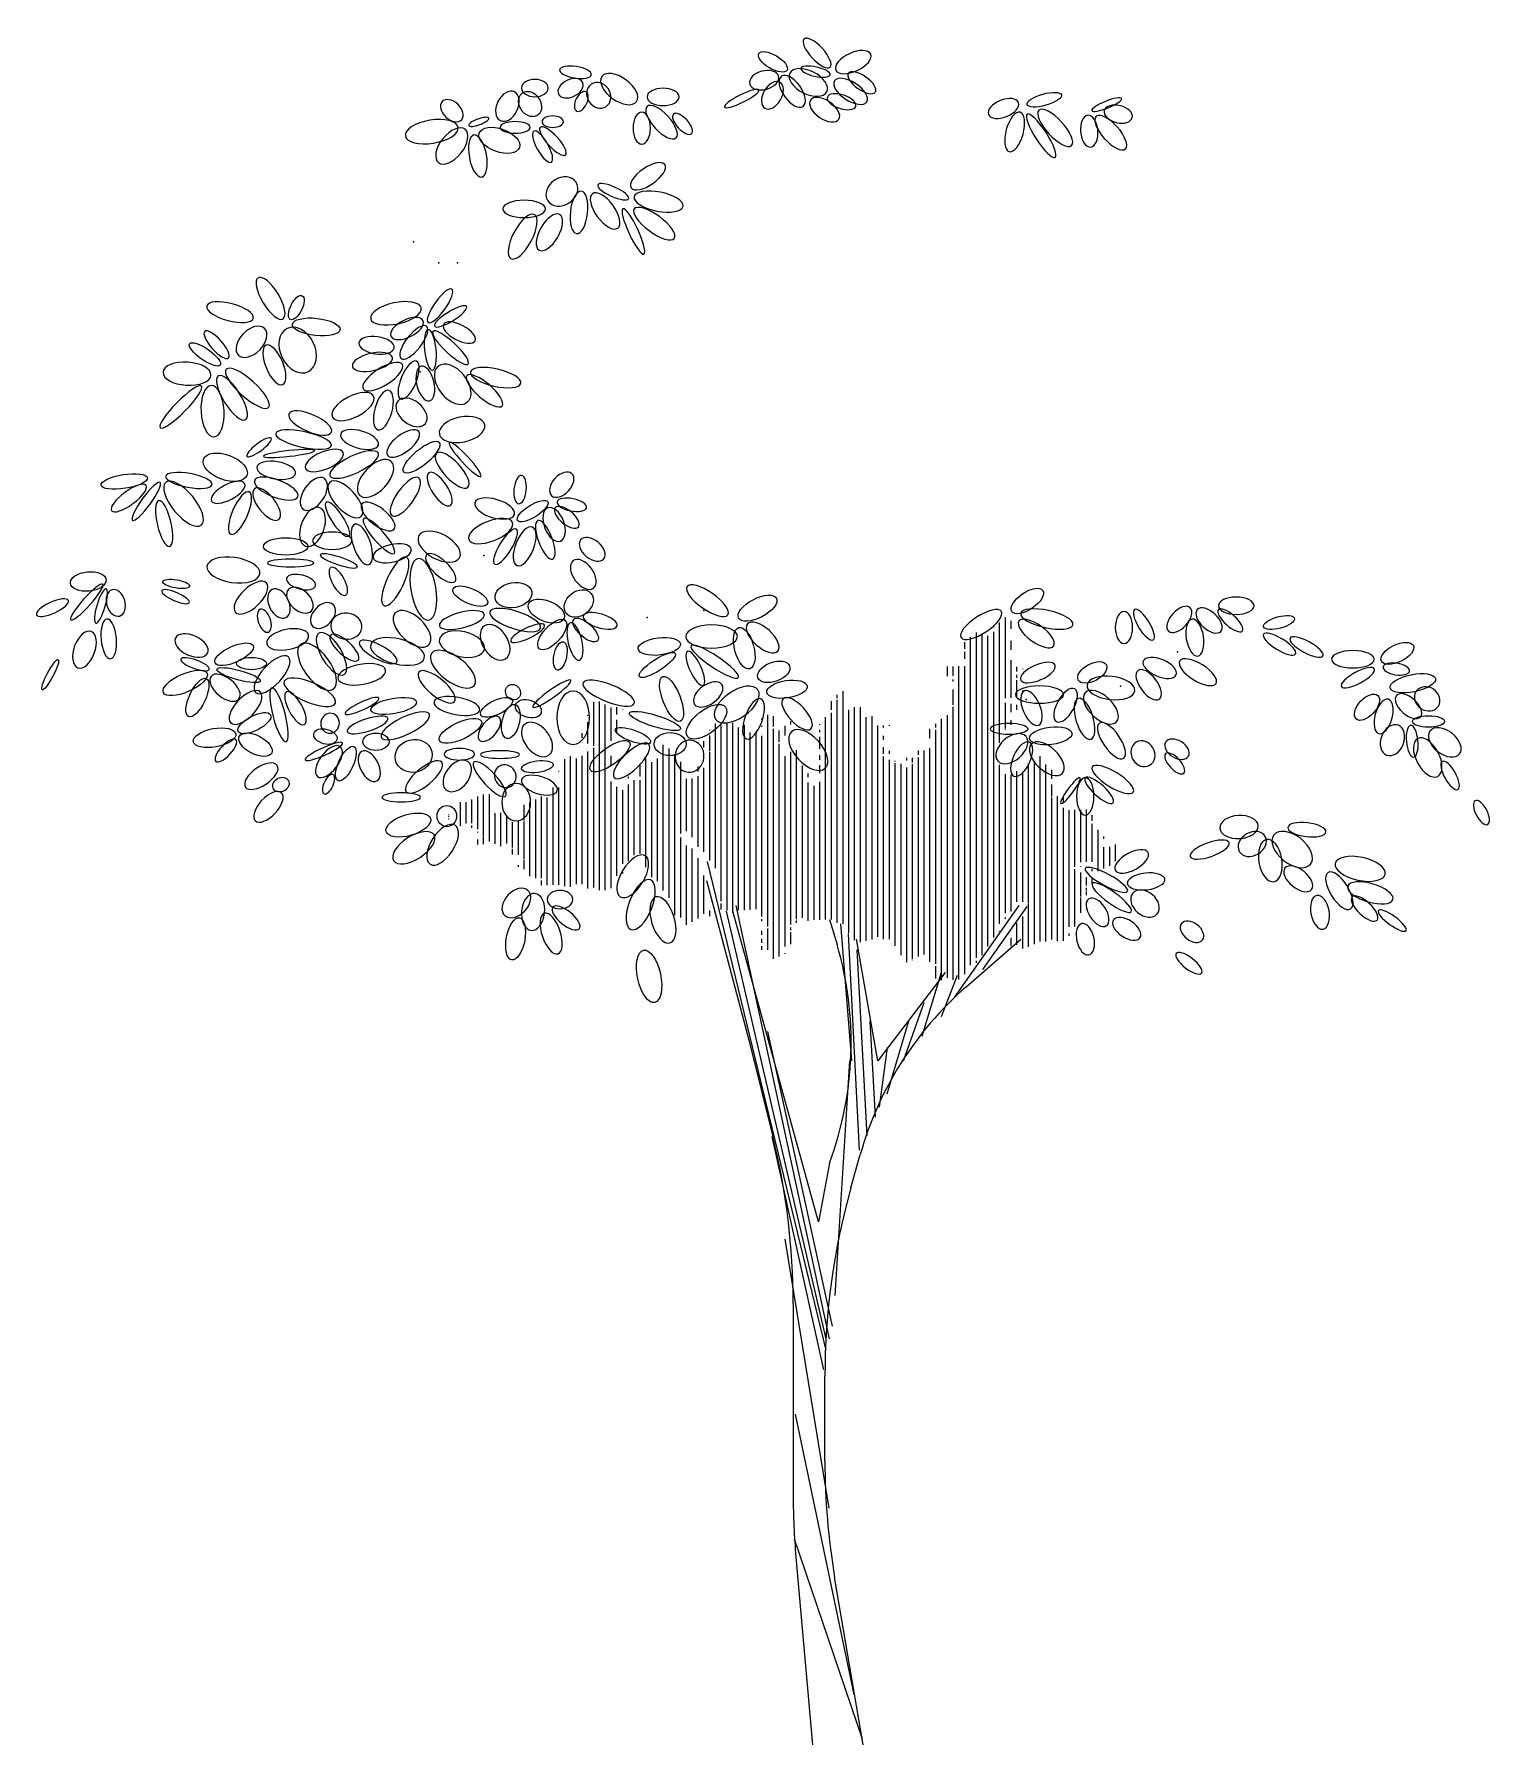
# Model space of a CAD drawing. Extents: x 760.6 to 766.15, y 79.32 to 85.83.
import ezdxf

# ---------------------------------------------------------------- set-up
doc = ezdxf.new("R2010")
doc.units = 0
doc.header["$MEASUREMENT"] = 0
doc.layers.get('0').update_dxf_attribs({"linetype": 'CONTINUOUS'})
doc.layers.add('01', color=1, linetype='CONTINUOUS')

# ---------------------------------------------------------------- blocks, each defined once
blk = doc.blocks.new('E4', base_point=(655.182746, 222.149869))
blk.add_circle((656.700527, 222.149869), 1.51778)

msp = doc.modelspace()

# ---------------------------------------------------------------- linework, layer by layer
for p, q in [((764.2533, 83.5742), (764.2533, 83.583)), ((764.2754, 83.188), (764.2754, 83.5933)), ((764.2975, 83.3061), (764.2975, 83.6134)), ((764.3195, 83.5689), (764.3195, 83.5996)), ((764.143, 83.4938), (764.143, 83.5184)), ((764.1651, 83.5371), (764.1651, 83.5381)), ((764.1651, 82.2901), (764.1651, 83.5371)), ((764.1871, 83.5468), (764.1871, 83.555)), ((764.1871, 82.3179), (764.1871, 83.5461)), ((764.2092, 82.3456), (764.2092, 83.5475)), ((764.2313, 83.5391), (764.2313, 83.5423)), ((764.2313, 82.3621), (764.2313, 83.5391)), ((764.2533, 82.3948), (764.2533, 83.5578)), ((764.3195, 83.4897), (764.3195, 83.5237)), ((764.143, 83.4551), (764.143, 83.4823)), ((764.3195, 83.4338), (764.3195, 83.4509)), ((764.0768, 83.3899), (764.0768, 83.4261)), ((764.0989, 83.3906), (764.0989, 83.4267)), ((764.1209, 83.3479), (764.1209, 83.4274)), ((764.143, 82.2556), (764.143, 83.428)), ((764.3195, 83.3068), (764.3195, 83.4333)), ((764.3416, 83.4069), (764.3416, 83.4249)), ((764.3416, 83.3827), (764.3416, 83.3945)), ((764.3636, 83.4165), (764.3636, 83.4176)), ((763.6576, 83.3051), (763.6576, 83.318)), ((763.6797, 82.4473), (763.6797, 83.3321)), ((764.0989, 83.3687), (764.0989, 83.3765)), ((764.0989, 83.2809), (764.0989, 83.3393)), ((764.1209, 82.2351), (764.1209, 83.346)), ((764.3416, 83.3075), (764.3416, 83.3744)), ((764.3636, 83.3316), (764.3636, 83.3352)), ((762.7089, 83.2768), (762.7089, 83.2796)), ((762.731, 83.1238), (762.731, 83.29)), ((762.753, 82.5745), (762.753, 83.2925)), ((762.7751, 82.5748), (762.7751, 83.282)), ((762.7971, 83.1439), (762.7971, 83.2704)), ((762.8192, 83.2439), (762.8192, 83.271)), ((762.8413, 83.2618), (762.8413, 83.2627)), ((763.6356, 83.2683), (763.6356, 83.2945)), ((763.6356, 83.2611), (763.6356, 83.2683)), ((763.6356, 82.464), (763.6356, 83.2502)), ((763.6576, 82.4506), (763.6576, 83.2993)), ((763.7017, 82.4208), (763.7017, 83.2612)), ((763.7238, 82.3854), (763.7238, 83.2709)), ((763.7459, 82.386), (763.7459, 83.2716)), ((764.0989, 82.2339), (764.0989, 83.2731)), ((764.2975, 83.1911), (764.2975, 83.2881)), ((764.3195, 83.2526), (764.3195, 83.2837)), ((764.3416, 83.2616), (764.3416, 83.2803)), ((762.7089, 83.2391), (762.7089, 83.2406)), ((762.7089, 83.133), (762.7089, 83.2144)), ((762.8192, 83.1731), (762.8192, 83.2229)), ((763.1722, 83.1822), (763.1722, 83.1846)), ((763.1943, 83.1738), (763.1943, 83.2099)), ((763.2163, 82.5334), (763.2163, 83.2016)), ((763.2384, 82.4974), (763.2384, 83.2113)), ((763.2605, 83.2038), (763.2605, 83.2119)), ((763.2605, 82.489), (763.2605, 83.2021)), ((763.2825, 82.4987), (763.2825, 83.1945)), ((763.3046, 82.4994), (763.3046, 83.2042)), ((763.3708, 83.2243), (763.3708, 83.2277)), ((763.3708, 83.1971), (763.3708, 83.1998)), ((763.3929, 82.4368), (763.3929, 83.2418)), ((763.4149, 83.1985), (763.4149, 83.2378)), ((763.4149, 82.314), (763.4149, 83.1894)), ((763.437, 83.1396), (763.437, 83.183)), ((763.459, 83.1642), (763.459, 83.1998)), ((763.4811, 83.2051), (763.4811, 83.2185)), ((763.5914, 83.2037), (763.5914, 83.207)), ((763.5914, 83.1766), (763.5914, 83.1857)), ((763.6135, 83.2189), (763.6135, 83.2339)), ((763.6135, 83.0598), (763.6135, 83.2177)), ((763.7679, 82.3825), (763.7679, 83.2332)), ((763.79, 82.3964), (763.79, 83.2368)), ((763.8121, 83.1922), (763.8121, 83.2013)), ((763.8121, 82.397), (763.8121, 83.1922)), ((763.8341, 83.1941), (763.8341, 83.2019)), ((763.8562, 83.2004), (763.8562, 83.2026)), ((764.0106, 83.153), (764.0106, 83.1891)), ((764.0327, 83.1941), (764.0327, 83.2079)), ((764.0327, 82.2952), (764.0327, 83.1854)), ((764.0548, 83.2176), (764.0548, 83.2266)), ((764.0548, 82.2326), (764.0548, 83.2176)), ((764.0768, 82.2411), (764.0768, 83.2413)), ((764.2754, 83.1354), (764.2754, 83.188)), ((764.2975, 83.1868), (764.2975, 83.1887)), ((764.3195, 83.2036), (764.3195, 83.2223)), ((762.6868, 83.1545), (762.6868, 83.1723)), ((762.9957, 82.574), (762.9957, 83.1286)), ((763.1502, 83.1183), (763.1502, 83.1426)), ((763.1722, 83.1034), (763.1722, 83.1641)), ((763.1943, 82.6587), (763.1943, 83.1738)), ((763.3267, 82.5), (763.3267, 83.1748)), ((763.3487, 82.5027), (763.3487, 83.1784)), ((763.3708, 82.4751), (763.3708, 83.1625)), ((763.437, 82.3226), (763.437, 83.1323)), ((763.459, 83.1636), (763.459, 83.1642)), ((763.459, 83.1631), (763.459, 83.1636)), ((763.5914, 83.1134), (763.5914, 83.1585)), ((763.8341, 83.1477), (763.8341, 83.1618)), ((763.8341, 83.0935), (763.8341, 83.1188)), ((762.6206, 82.5964), (762.6206, 83.0741)), ((762.6427, 82.588), (762.6427, 83.085)), ((762.6648, 82.5977), (762.6648, 83.0767)), ((762.6868, 82.5984), (762.6868, 83.0864)), ((762.7089, 82.581), (762.7089, 83.1026)), ((762.731, 82.5858), (762.731, 83.1167)), ((762.7971, 83.0502), (762.7971, 83.0857)), ((762.9295, 82.6627), (762.9295, 83.0755)), ((762.9516, 82.6243), (762.9516, 83.0622)), ((762.9737, 82.6097), (762.9737, 83.0766)), ((763.0178, 82.5456), (763.0178, 83.1148)), ((763.0398, 82.4798), (763.0398, 83.0929)), ((763.0619, 83.0162), (763.0619, 83.0639)), ((763.1722, 83.0737), (763.1722, 83.1008)), ((763.1722, 82.6885), (763.1722, 83.0737)), ((763.459, 82.3607), (763.459, 83.0852)), ((763.4811, 82.4444), (763.4811, 83.101)), ((763.5032, 82.4645), (763.5032, 83.1078)), ((763.5914, 83.0714), (763.5914, 83.0894)), ((763.6135, 82.4634), (763.6135, 83.0598)), ((763.8341, 82.3886), (763.8341, 83.0836)), ((763.8562, 83.0942), (763.8562, 83.105)), ((763.8562, 82.3893), (763.8562, 83.0708)), ((763.8782, 83.0641), (763.8782, 83.0677)), ((763.8782, 82.3629), (763.8782, 83.0587)), ((763.9003, 82.3274), (763.9003, 83.0556)), ((763.9224, 83.069), (763.9224, 83.0781)), ((763.9444, 83.0606), (763.9444, 83.0787)), ((763.9444, 82.3144), (763.9444, 83.0542)), ((763.9665, 83.0974), (763.9665, 83.1065)), ((763.9665, 83.0898), (763.9665, 83.0974)), ((763.9665, 82.3232), (763.9665, 83.0794)), ((763.9886, 82.33), (763.9886, 83.1071)), ((764.0106, 82.3029), (764.0106, 83.1152)), ((764.3857, 82.5254), (764.3857, 83.0569)), ((764.4078, 82.3696), (764.4078, 83.0654)), ((764.4298, 82.3793), (764.4298, 83.0852)), ((764.4519, 82.38), (764.4519, 83.0537)), ((762.5986, 83.0271), (762.5986, 83.0295)), ((762.7971, 82.5829), (762.7971, 82.9892)), ((762.8633, 83.0013), (762.8633, 83.0058)), ((762.8854, 82.708), (762.8854, 82.9934)), ((762.9075, 83.0081), (762.9075, 83.0526)), ((762.9075, 82.7134), (762.9075, 82.9935)), ((763.0619, 82.7903), (763.0619, 83.0162)), ((763.084, 82.8), (763.084, 82.9988)), ((763.106, 82.7772), (763.106, 83.0005)), ((763.1281, 83.0272), (763.1281, 83.0453)), ((763.1281, 82.7396), (763.1281, 83.0086)), ((763.1502, 82.7207), (763.1502, 83.0401)), ((763.5252, 82.4695), (763.5252, 83.0492)), ((763.5473, 83.0053), (763.5473, 83.0196)), ((763.5914, 83.0209), (763.5914, 83.0511)), ((763.9224, 82.3009), (763.9224, 83.0419)), ((764.2754, 82.447), (764.2754, 83.0525)), ((764.2975, 82.4882), (764.2975, 83.0159)), ((764.3195, 82.4935), (764.3195, 83.0146)), ((764.3416, 82.5303), (764.3416, 83.0273)), ((764.3636, 82.531), (764.3636, 83.0228)), ((764.474, 82.9989), (764.474, 83.0329)), ((762.2897, 82.8066), (762.2897, 82.9315)), ((762.3118, 82.7791), (762.3118, 82.9396)), ((762.3338, 82.7867), (762.3338, 82.9403)), ((762.5324, 82.6209), (762.5324, 82.9315)), ((762.5544, 82.5944), (762.5544, 82.9283)), ((762.5765, 82.5951), (762.5765, 82.9656)), ((762.5986, 82.5958), (762.5986, 82.9662)), ((762.8192, 82.6294), (762.8192, 82.9684)), ((762.8413, 82.6843), (762.8413, 82.9554)), ((762.8633, 82.685), (762.8633, 82.9778)), ((763.5473, 82.458), (763.5473, 82.985)), ((763.5694, 82.4621), (763.5694, 82.9725)), ((763.5914, 82.4627), (763.5914, 82.9869)), ((764.474, 82.9316), (764.474, 82.977)), ((764.474, 82.3868), (764.474, 82.9271)), ((764.496, 82.3813), (764.496, 82.9325)), ((764.5181, 82.9087), (764.5181, 82.9271)), ((762.1794, 82.8604), (762.1794, 82.8634)), ((762.2235, 82.8195), (762.2235, 82.9099)), ((762.2456, 82.8292), (762.2456, 82.9105)), ((762.2676, 82.8299), (762.2676, 82.9202)), ((762.3559, 82.7512), (762.3559, 82.8676)), ((762.3779, 82.7428), (762.3779, 82.8693)), ((762.4, 82.7525), (762.4, 82.8609)), ((762.4662, 82.8401), (762.4662, 82.8999)), ((762.4883, 82.6286), (762.4883, 82.9087)), ((762.5103, 82.6202), (762.5103, 82.9198)), ((764.5181, 82.382), (764.5181, 82.888)), ((764.5401, 82.4353), (764.5401, 82.8796)), ((764.5622, 82.6634), (764.5622, 82.8803)), ((764.5843, 82.6821), (764.5843, 82.8809)), ((764.6063, 82.6828), (764.6063, 82.8816)), ((764.6284, 82.8395), (764.6284, 82.8611)), ((762.1794, 82.8543), (762.1794, 82.8572)), ((762.1794, 82.8453), (762.1794, 82.8479)), ((762.2676, 82.8118), (762.2676, 82.8208)), ((762.2897, 82.7944), (762.2897, 82.7973)), ((762.4221, 82.7371), (762.4221, 82.8345)), ((762.4441, 82.7098), (762.4441, 82.8402)), ((762.4662, 82.6935), (762.4662, 82.8359)), ((764.6284, 82.6835), (764.6284, 82.828)), ((764.6505, 82.7925), (764.6505, 82.8052)), ((764.6505, 82.7474), (764.6505, 82.7925)), ((762.2897, 82.7492), (762.2897, 82.7683)), ((762.3118, 82.7498), (762.3118, 82.777)), ((762.3338, 82.7686), (762.3338, 82.7867)), ((762.3338, 82.7603), (762.3338, 82.7676)), ((762.4221, 82.7108), (762.4221, 82.7329)), ((763.0619, 82.474), (763.0619, 82.7749)), ((763.084, 82.4433), (763.084, 82.7456)), ((763.106, 82.4552), (763.106, 82.7333)), ((764.6505, 82.648), (764.6505, 82.7474)), ((764.6725, 82.7703), (764.6725, 82.7798)), ((764.6725, 82.6577), (764.6725, 82.739)), ((764.6946, 82.6764), (764.6946, 82.7396)), ((764.7167, 82.7132), (764.7167, 82.7493)), ((762.4441, 82.6817), (762.4441, 82.6818)), ((762.4441, 82.6634), (762.4441, 82.6707)), ((762.4662, 82.6551), (762.4662, 82.6894)), ((762.8413, 82.6753), (762.8413, 82.6843)), ((763.1281, 82.467), (763.1281, 82.697)), ((764.5843, 82.6641), (764.5843, 82.6657)), ((764.6946, 82.6674), (764.6946, 82.6764)), ((764.7167, 82.6861), (764.7167, 82.7132)), ((762.5324, 82.5938), (762.5324, 82.6118)), ((762.8413, 82.6384), (762.8413, 82.6443)), ((763.1502, 82.4857), (763.1502, 82.6303)), ((764.5622, 82.4827), (764.5622, 82.6544)), ((764.5843, 82.5505), (764.5843, 82.6427)), ((764.6063, 82.5924), (764.6063, 82.6252)), ((764.6284, 82.6473), (764.6284, 82.6563)), ((764.6284, 82.5998), (764.6284, 82.6178)), ((762.6206, 82.5898), (762.6206, 82.5964)), ((764.5843, 82.4889), (764.5843, 82.5466)), ((764.6063, 82.5744), (764.6063, 82.5834)), ((764.6063, 82.5563), (764.6063, 82.5701)), ((763.0619, 82.4714), (763.0619, 82.474)), ((763.1722, 82.4767), (763.1722, 82.498)), ((763.2163, 82.5015), (763.2163, 82.5238)), ((764.2975, 82.4657), (764.2975, 82.4709)), ((764.3636, 82.3535), (764.3636, 82.4746)), ((764.3857, 82.369), (764.3857, 82.5226)), ((764.5622, 82.4375), (764.5622, 82.4827)), ((764.6063, 82.5273), (764.6063, 82.5292)), ((764.6063, 82.5021), (764.6063, 82.5046)), ((763.3708, 82.4576), (763.3708, 82.4652)), ((763.3708, 82.4049), (763.3708, 82.42)), ((763.3929, 82.3484), (763.3929, 82.4297)), ((763.4811, 82.4233), (763.4811, 82.4326)), ((763.4811, 82.3691), (763.4811, 82.4151)), ((763.5032, 82.4511), (763.5032, 82.4601)), ((763.7017, 82.4118), (763.7017, 82.4208)), ((764.2754, 82.4182), (764.2754, 82.4199)), ((764.3416, 82.4309), (764.3416, 82.449)), ((764.3416, 82.3676), (764.3416, 82.4309)), ((764.5401, 82.4012), (764.5401, 82.4097)), ((763.3708, 82.3748), (763.3708, 82.3894)), ((763.3708, 82.3477), (763.3708, 82.3615)), ((763.7017, 82.3811), (763.7017, 82.3961)), ((763.7459, 82.377), (763.7459, 82.386)), ((763.79, 82.3873), (763.79, 82.3964)), ((764.2092, 82.3275), (764.2092, 82.3456)), ((764.2975, 82.3656), (764.2975, 82.3663)), ((764.3195, 82.3626), (764.3195, 82.3941)), ((764.3857, 82.3599), (764.3857, 82.369)), ((763.459, 82.3323), (763.459, 82.3359)), ((763.9444, 82.3091), (763.9444, 82.3106)), ((764.0327, 82.2393), (764.0327, 82.2861)), ((764.1871, 82.2982), (764.1871, 82.3058))]:
    msp.add_line(p, q)
for p in [(762.887, 85.1698), (762.0453, 85.0418), (762.1413, 84.9622), (762.2128, 84.9622), (762.0699, 84.5469), (762.0699, 84.3393), (762.3132, 83.8483), (763.1504, 83.6392), (762.9338, 83.6126), (764.952, 83.4823), (764.7355, 83.3519), (764.376, 83.3012)]:
    msp.add_point(p)
at = {"layer": '01'}
for p, q in [((763.6151, 80.8249), (763.1642, 82.6838)), ((763.1597, 82.6114), (763.3227, 82.0006)), ((763.6151, 80.8683), (763.2356, 82.4955)), ((763.5861, 81.3125), (763.2602, 82.4955)), ((763.6285, 80.8683), (763.2736, 82.5172)), ((764.104, 82.1672), (764.3496, 82.5172)), ((764.2112, 82.2734), (764.3809, 82.5124)), ((763.6285, 82.4641), (763.657, 82.3681)), ((763.7134, 81.9257), (763.6709, 82.4472)), ((763.7424, 81.5853), (763.7, 82.4086)), ((763.8116, 81.9257), (763.7312, 82.3893)), ((763.7714, 81.6409), (763.7335, 82.3482)), ((764.1476, 82.2065), (764.3563, 82.3893)), ((764.0683, 82.2613), (763.8116, 81.9257)), ((763.9813, 82.0199), (764.0549, 82.2637)), ((764.0549, 82.0947), (764.1152, 82.2517)), ((763.9098, 81.9257), (763.988, 82.1478)), ((763.8027, 81.7109), (763.7826, 82.0778)), ((763.8473, 81.8002), (763.9299, 82.0778)), ((763.6397, 80.9166), (763.3941, 82.0368)), ((763.3227, 82.0006), (763.4125, 81.6382)), ((763.8183, 81.7495), (763.8495, 81.9764)), ((763.7044, 81.9257), (763.6486, 81.0325)), ((763.6062, 80.75), (763.4097, 81.6384)), ((763.7096, 81.4421), (763.7453, 81.569)), ((763.6283, 81.5364), (763.5861, 81.3125)), ((763.6263, 80.2237), (763.4589, 81.2474)), ((763.4901, 81.0016), (763.4901, 80.2709)), ((763.6107, 80.4028), (763.6107, 80.7251)), ((763.7223, 79.514), (763.499, 80.581)), ((763.7535, 79.345), (763.4946, 80.1054)), ((763.5005, 80.037), (763.5638, 79.3232)), ((763.7558, 79.3232), (763.6478, 79.9608))]:
    msp.add_line(p, q, dxfattribs=at)
for centre, radius, start, end in [((762.3867, 81.9956), 1.3238, 339.70081, 16.34164), ((765.0196, 81.2105), 1.3238, 131.20658, 164.28718), ((760.8425, 81.0016), 2.6476, 0, 13.91202), ((766.2583, 80.7251), 2.6476, 164.28718, 180), ((766.2583, 80.4028), 2.6476, 180, 189.61008), ((766.1377, 80.2709), 2.6476, 180, 185.06946)]:
    msp.add_arc(centre, radius, start, end, dxfattribs=at)

# ---------------------------------------------------------------- block references
at = {"zscale": 0.02206334436939213}
for p, xscale, yscale, rotation in [((763.6308, 85.7067), 0.04822173370712091, -0.01738212046784946, 132.760736), ((763.6523, 85.6951), 0.04822173370712091, -0.02317615326935116, 24.865445), ((763.4665, 85.6951), 0.04107777724372233, 0.01738212046784946, 149.465872), ((763.4772, 85.6835), 0.05179370090714802, -0.02897020813419722, 333.476132), ((762.6883, 85.649), 0.03348730281697598, -0.02172765058481183, 206.175948), ((762.7218, 85.678), 0.04018476338037118, -0.01448509303542643, 171.218146), ((762.7218, 85.6417), 0.03348730281697598, -0.02897020813419722, 303.807764), ((762.7619, 85.6707), 0.05357970657050594, -0.02897020813419722, 324.211228), ((763.4344, 85.6719), 0.03750578798035085, -0.02317615326935116, 195.128095), ((763.4397, 85.6488), 0.03750578798035085, -0.02317615326935116, 239.713145), ((763.4451, 85.6719), 0.04643572804376298, -0.02317615326935116, 305.725226), ((763.6308, 85.6777), 0.03750578798035085, -0.01158808766634776, 167.796179), ((763.6469, 85.6545), 0.04822173370712091, -0.02317615326935116, 327.023187), ((763.7005, 85.6835), 0.04107777724372233, -0.01738212046784946, 324.806497), ((762.2284, 85.5066), 0.03348730281697598, -0.02172765058481183, 137.172459), ((762.4293, 85.6128), 0.04018476338037118, -0.02655601492995397, 243.915146), ((762.4561, 85.6055), 0.03348730281697598, -0.02655601492995397, 309.769402), ((762.7017, 85.6128), 0.02678984225358079, -0.01448509303542643, 243.915146), ((763.3594, 85.6198), 0.04822173370712091, -0.009656728690284284, 206.364664), ((763.5558, 85.5812), 0.04286376084373588, -0.02317615326935116, 325.946534), ((763.6201, 85.5927), 0.03750578798035085, -0.01738212046784946, 342.026098), ((764.347, 85.5717), 0.04018476338037118, -0.02172765058481183, 201.466328), ((764.3805, 85.5645), 0.04464974444374943, 0.01448509303542643, 15.753814), ((764.627, 85.5413), 0.04018476338037118, -0.00869106023392473, 22.07355), ((762.9138, 85.5355), 0.04018476338037118, -0.02172765058481183, 270), ((762.9338, 85.5572), 0.05357970657050594, -0.02172765058481183, 312.760736), ((763.0343, 85.5283), 0.03348730281697598, -0.01448509303542643, 312.760736), ((764.3537, 85.5355), 0.05134720500714463, -0.02172765058481183, 254.494846), ((764.3805, 85.5283), 0.06474212613393503, -0.01448509303542643, 302.802363), ((764.4251, 85.5428), 0.06027716713390114, -0.02172765058481183, 312.760736), ((764.6109, 85.5239), 0.04018476338037118, -0.02172765058481183, 275.2833330000001), ((764.643, 85.5196), 0.05491919427051611, -0.02172765058481183, 311.793958), ((764.6738, 85.5413), 0.03616630028034068, -0.02172765058481183, 345.9879759999999), ((762.215, 85.4776), 0.06697462769729633, -0.02897020813419722, 189.213591), ((762.2418, 85.4703), 0.05357970657050594, -0.02897020813419722, 231.289931), ((762.2552, 85.4848), 0.02678984225358079, -0.007242557549385398, 19.822329), ((762.2954, 85.4559), 0.05357970657050594, 0.02897020813419722, 340.177671), ((762.4896, 85.4776), 0.03795228388035423, -0.01448509303542643, 180), ((762.503, 85.4631), 0.04464974444374943, -0.01448509303542643, 299.47156), ((762.5275, 85.4776), 0.04688222394376638, -0.01448509303542643, 312.760736), ((762.2753, 85.4486), 0.05357970657050594, -0.02172765058481183, 280.4783160000001), ((762.8736, 85.2471), 0.05134720500714463, -0.02172765058481183, 34.80616), ((762.6637, 85.2688), 0.04241726494373249, -0.03379857247933937, 213.205706), ((762.7463, 85.2591), 0.04241726494373249, -0.01207092189452754, 335.744718), ((762.6838, 85.235), 0.05357970657050594, -0.02172765058481183, 263.604443), ((762.7262, 85.2253), 0.05357970657050594, -0.02414184378905508, 306.207272), ((762.8847, 85.2133), 0.06250964663391809, -0.02414184378905508, 349.070433), ((762.5052, 85.1457), 0.06250964663391809, -0.02414184378905508, 241.968049), ((762.5476, 85.1674), 0.05357970657050594, -0.02172765058481183, 180), ((762.6012, 85.1457), 0.05134720500714463, -0.02414184378905508, 239.973751), ((762.8423, 85.1674), 0.06250964663391809, -0.01207092189452754, 294.814359), ((762.8847, 85.1674), 0.06250964663391809, -0.02172765058481183, 323.728833), ((761.5486, 84.7486), 0.06027716713390114, -0.02172765058481183, 121.134219), ((761.4355, 84.7509), 0.06027716713390114, -0.02172765058481183, 165.057333), ((761.5763, 84.7464), 0.03348730281697598, 0.01448509303542643, 63.29999399999999), ((762.0743, 84.7908), 0.06474212613393503, -0.02655601492995397, 192.203821), ((762.1011, 84.7352), 0.05134720500714463, -0.01448509303542643, 54.57435099999999), ((762.1257, 84.7208), 0.04688222394376638, -0.01207092189452754, 31.713395), ((761.584, 84.7282), 0.06027716713390114, 0.02172765058481183, 353.690105), ((762.081, 84.7425), 0.04464974444374943, -0.02172765058481183, 206.523868), ((762.1592, 84.728), 0.04464974444374943, -0.01931345738056857, 332.652662), ((761.3409, 84.6002), 0.04464974444374943, -0.01448509303542643, 131.777863), ((761.4786, 84.7123), 0.04688222394376638, -0.02897020813419722, 225.363312), ((761.564, 84.7123), 0.06027716713390114, -0.04345530116962365, 296.310064), ((761.9716, 84.6387), 0.04464974444374943, -0.02172765058481183, 171.795354), ((762.0944, 84.7208), 0.05134720500714463, -0.01931345738056857, 231.831685), ((762.1011, 84.7087), 0.05134720500714463, -0.01448509303542643, 275.866478), ((762.119, 84.7014), 0.06027716713390114, -0.01448509303542643, 317.172459), ((761.3097, 84.573), 0.04688222394376638, 0.01448509303542643, 145.049576), ((761.4841, 84.6487), 0.05357970657050594, -0.02172765058481183, 292.938407), ((761.9649, 84.6025), 0.05134720500714463, -0.02172765058481183, 192.753269), ((761.2744, 84.5344), 0.06027716713390114, -0.02897020813419722, 176.263643), ((761.3324, 84.5571), 0.07143958669733022, -0.02172765058481183, 318.104121), ((762.0029, 84.5759), 0.05804466557053982, -0.02172765058481183, 212.124807), ((762.0565, 84.588), 0.05134720500714463, -0.01931345738056857, 247.406236), ((762.0743, 84.5687), 0.04464974444374943, -0.02172765058481183, 283.562676), ((762.1391, 84.5687), 0.05804466557053982, -0.03621274362023826, 308.803459), ((762.2485, 84.5325), 0.05804466557053982, -0.01931345738056857, 319.381893), ((762.2619, 84.5469), 0.06474212613393503, -0.02172765058481183, 347.388605), ((761.2383, 84.4935), 0.07367208826069152, -0.01448509303542643, 225.363312), ((761.2747, 84.4958), 0.06474212613393503, -0.02897020813419722, 273.290566), ((761.3021, 84.5321), 0.06474212613393503, -0.02172765058481183, 302.114114), ((761.8935, 84.4552), 0.05804466557053982, -0.02655601492995397, 206.971004), ((761.9515, 84.4769), 0.05134720500714463, -0.02172765058481183, 254.494846), ((761.985, 84.4359), 0.04464974444374943, -0.02897020813419722, 320.9565479999999), ((761.7328, 84.3176), 0.05804466557053982, -0.02172765058481183, 156.608866), ((762.1435, 84.3103), 0.05804466557053982, -0.03138437927509611, 11.638921), ((761.4113, 84.2259), 0.03795228388035423, -0.009656728690284284, 36.820463), ((761.7328, 84.2669), 0.07143958669733022, -0.01931345738056857, 167.796179), ((761.9114, 84.2693), 0.04911472550712769, -0.02172765058481183, 163.914028), ((762.0654, 84.32), 0.04911472550712769, -0.02172765058481183, 217.12467), ((762.1435, 84.279), 0.05804466557053982, 0.01931345738056857, 219.88272), ((761.4113, 84.1534), 0.05804466557053982, 0.03138437927509611, 159.4778), ((761.4738, 84.2259), 0.06474212613393503, -0.007242557549385398, 6.383006000000001), ((761.7774, 84.2403), 0.05134720500714463, -0.02172765058481183, 202.935727), ((761.9114, 84.2379), 0.06697462769729633, -0.02172765058481183, 205.107843), ((761.9605, 84.2065), 0.05804466557053982, -0.03138437927509611, 227.239264), ((762.1324, 84.2379), 0.05804466557053982, -0.02172765058481183, 312.760736), ((762.1815, 84.279), 0.05804466557053982, -0.009656728690284284, 312.760736), ((761.0327, 84.1442), 0.0589376573705466, 0.01738212046784946, 188.992586), ((761.1023, 84.15), 0.0589376573705466, -0.01738212046784946, 349.783195), ((761.4403, 84.1341), 0.05804466557053982, -0.02172765058481183, 339.4778), ((761.4492, 84.1848), 0.04911472550712769, -0.02172765058481183, 350.554369), ((761.706, 84.1414), 0.04688222394376638, -0.02655601492995397, 235.647314), ((762.0654, 84.1438), 0.05804466557053982, -0.02172765058481183, 234.4515259999999), ((762.1034, 84.1631), 0.04911472550712769, -0.01931345738056857, 303.656129), ((762.5704, 84.0762), 0.03750578798035085, -0.02317615326935116, 47.239264), ((761.0273, 84.1153), 0.05357970657050594, -0.01738212046784946, 216.4017060000001), ((761.0809, 84.1269), 0.0589376573705466, -0.01158808766634776, 233.998599), ((761.1023, 84.1269), 0.06965360309731668, -0.02897020813419722, 309.769402), ((761.4024, 84.122), 0.04688222394376638, -0.01931345738056857, 207.710488), ((761.4202, 84.0907), 0.05804466557053982, -0.01931345738056857, 246.482729), ((761.4403, 84.1027), 0.04911472550712769, -0.02172765058481183, 308.042137), ((761.7261, 84.1269), 0.05804466557053982, -0.02655601492995397, 312.760736), ((762.4454, 84.0453), 0.03571980438033729, -0.01545078355513035, 84.291013), ((761.0755, 84.0573), 0.0589376573705466, -0.01738212046784946, 283.375934), ((761.6881, 84.0303), 0.05134720500714463, -0.02897020813419722, 249.7008069999999), ((761.7127, 84.052), 0.05134720500714463, -0.01448509303542643, 303.445846), ((761.8489, 84.0448), 0.05134720500714463, -0.02172765058481183, 321.936443), ((762.4293, 84.0048), 0.05179370090714802, -0.02317615326935116, 163.389435), ((762.5561, 84.0531), 0.04464974444374943, 0.01545078355513035, 211.713395), ((762.5561, 84.0299), 0.04464974444374943, -0.02510751224541464, 290.939361), ((762.5847, 84.0299), 0.03750578798035085, -0.01738212046784946, 320.674541), ((762.5919, 84.0531), 0.03750578798035085, -0.01545078355513035, 348.361079), ((761.8221, 83.9675), 0.05357970657050594, -0.02172765058481183, 289.125358), ((761.8556, 83.9893), 0.05804466557053982, -0.01448509303542643, 311.132784), ((762.0654, 83.9241), 0.05804466557053982, -0.03138437927509611, 331.600192), ((762.4222, 83.9739), 0.0589376573705466, -0.02510751224541464, 201.270935), ((762.4972, 83.9565), 0.05179370090714802, -0.02317615326935116, 248.38077), ((762.5186, 83.9816), 0.05179370090714802, -0.01738212046784946, 290.939361), ((761.6435, 83.883), 0.05581218607052289, 0.02172765058481183, 180), ((762.0364, 83.8734), 0.04911472550712769, -0.02172765058481183, 192.753269), ((762.4365, 83.9488), 0.05179370090714802, -0.01545078355513035, 238.346498), ((762.6812, 83.9082), 0.03750578798035085, -0.02317615326935116, 320.514407), ((761.4604, 83.7792), 0.06697462769729633, -0.03138437927509611, 171.971365), ((761.6903, 83.8517), 0.04911472550712769, -0.009656728690284284, 341.595933), ((762.0185, 83.842), 0.06697462769729633, -0.02172765058481183, 245.185641), ((762.1034, 83.603), 0.07813704726072541, -0.03138437927509611, 99.989642), ((762.0944, 83.8517), 0.04911472550712769, -0.01931345738056857, 316.856689), ((762.6526, 83.829), 0.04286376084373588, -0.02510751224541464, 306.493682), ((760.8754, 83.7565), 0.0450069499890899, 0.02433496424232037, 185.788871), ((761.4854, 83.7445), 0.05357970657050594, -0.02510751224541464, 223.786174), ((761.5622, 83.7618), 0.03750578798035085, -0.01738212046784946, 345.5614770000001), ((761.7301, 83.8024), 0.0392917715803644, -0.01545078355513035, 299.02339), ((760.8625, 83.7391), 0.06000925194322361, -0.01042927669337855, 228.090758), ((760.8754, 83.7218), 0.0450069499890899, -0.01042927669337855, 253.365878), ((760.8979, 83.7183), 0.03429100426231983, -0.02317615326935116, 285.938328), ((761.0875, 83.7145), 0.03750578798035085, -0.01042927669337855, 336.608866), ((761.0907, 83.7493), 0.03429100426231983, 0.01042927669337855, 350.310453), ((761.5068, 83.7194), 0.0392917715803644, -0.02510751224541464, 296.084854), ((761.5693, 83.7194), 0.0392917715803644, -0.02510751224541464, 316.856689), ((762.3266, 83.6658), 0.04688222394376638, 0.01931345738056857, 156.852071), ((762.3556, 83.6851), 0.04688222394376638, 0.03138437927509611, 10.216805), ((762.6267, 83.6274), 0.04018476338037118, 0.03041871081873655, 39.043452), ((763.2419, 83.6223), 0.06250964663391809, -0.02172765058481183, 145.19384), ((763.2821, 83.6102), 0.05357970657050594, 0.02414184378905508, 27.566767), ((764.3225, 83.6356), 0.04688222394376638, 0.02172765058481183, 34.053466), ((760.7318, 83.6777), 0.04393535541641289, -0.01390568754894182, 204.48077), ((761.4622, 83.644), 0.03036183151695226, -0.01545078355513035, 289.406401), ((761.6622, 83.5784), 0.03750578798035085, -0.02510751224541464, 47.239264), ((762.1034, 83.5088), 0.05804466557053982, -0.03138437927509611, 136.420027), ((762.1435, 83.5813), 0.05804466557053982, -0.01931345738056857, 14.27564), ((762.3355, 83.6344), 0.06697462769729633, -0.02172765058481183, 342.026098), ((762.6186, 83.61), 0.04822173370712091, 0.02607318070177419, 158.414787), ((762.691, 83.6187), 0.04420324854374605, -0.01738212046784946, 343.567957), ((764.2823, 83.6356), 0.06027716713390114, -0.02172765058481183, 212.976813), ((764.3559, 83.6283), 0.06697462769729633, -0.02172765058481183, 347.7961789999999), ((764.789, 83.6428), 0.04464974444374943, -0.01448509303542643, 301.653502), ((765.0011, 83.65), 0.04018476338037118, -0.02172765058481183, 227.239264), ((765.0279, 83.6428), 0.04018476338037118, -0.02172765058481183, 317.172459), ((765.1083, 83.6428), 0.04018476338037118, -0.01448509303542643, 317.976212), ((760.8186, 83.5597), 0.048578917189117, -0.02626632321838385, 249.7008069999999), ((760.8786, 83.6069), 0.05000771730713446, -0.01931345738056857, 275.155174), ((761.6461, 83.5455), 0.05357970657050594, -0.02510751224541464, 191.515808), ((761.7301, 83.5861), 0.0392917715803644, -0.03283290402297982, 353.671105), ((762.1435, 83.5306), 0.05804466557053982, -0.03138437927509611, 347.246731), ((762.3154, 83.5813), 0.04911472550712769, -0.03138437927509611, 302.627504), ((762.5436, 83.5839), 0.04688222394376638, -0.0130365903508871, 205.669711), ((762.6226, 83.6013), 0.04822173370712091, 0.02172765058481183, 227.239264), ((762.6427, 83.5926), 0.04822173370712091, -0.01738212046784946, 283.284444), ((762.6548, 83.6056), 0.04018476338037118, 0.01738212046784946, 317.976212), ((763.3245, 83.4171), 0.05357970657050594, 0.02414184378905508, 104.799972), ((763.3156, 83.5885), 0.05134720500714463, -0.02414184378905508, 318.224949), ((764.3492, 83.5993), 0.05357970657050594, -0.02172765058481183, 324.211228), ((764.7489, 83.6356), 0.04018476338037118, -0.02172765058481183, 270), ((765.0078, 83.6066), 0.04688222394376638, -0.02172765058481183, 278.761657), ((765.2802, 83.5776), 0.04018476338037118, 0.01448509303542643, 15.128095), ((761.2622, 83.4779), 0.04464974444374943, -0.02510751224541464, 155.606421), ((761.2898, 83.44), 0.05250811199782893, 0.02027914790027249, 24.255282), ((761.6158, 83.5108), 0.06965360309731668, -0.03283290402297982, 306.131551), ((761.6854, 83.5533), 0.06072366303390452, -0.02510751224541464, 301.158686), ((761.7301, 83.5455), 0.04643572804376298, -0.01738212046784946, 317.540862), ((761.839, 83.5204), 0.05357970657050594, -0.01738212046784946, 331.600192), ((761.8823, 83.5088), 0.06920710719731328, -0.03138437927509611, 345.9879759999999), ((762.1145, 83.4775), 0.06697462769729633, -0.03138437927509611, 322.87533), ((762.6146, 83.5202), 0.03616630028034068, 0.01593361778331013, 258.38753), ((763.0611, 83.5124), 0.05357970657050594, 0.02172765058481183, 186.85148), ((763.1013, 83.5052), 0.07143958669733022, -0.01448509303542643, 326.1302539999999), ((765.2802, 83.5486), 0.04688222394376638, -0.01448509303542643, 328.2866050000001), ((765.3807, 83.5342), 0.04688222394376638, -0.01448509303542643, 331.600192), ((765.7283, 83.4464), 0.04464974444374943, 0.02172765058481183, 25.94868), ((760.6929, 83.4523), 0.04286376084373588, 0.007725391777565176, 242.147053), ((761.2673, 83.4156), 0.03750578798035085, -0.0108155396632535, 160.177671), ((761.4854, 83.4374), 0.03750578798035085, 0.01545078355513035, 180), ((761.5693, 83.4625), 0.06072366303390452, -0.02510751224541464, 227.239264), ((761.939, 83.4123), 0.06072366303390452, -0.02510751224541464, 189.859208), ((763.041, 83.4762), 0.05357970657050594, 0.01448509303542643, 212.976813), ((763.0879, 83.4835), 0.04688222394376638, -0.01448509303542643, 294.814359), ((763.3558, 83.3833), 0.04241726494373249, 0.02414184378905508, 20.450092), ((764.3559, 83.3748), 0.04688222394376638, -0.01931345738056857, 23.391134), ((764.5747, 83.3748), 0.04018476338037118, 0.02172765058481183, 28.399808), ((764.8225, 83.4473), 0.04464974444374943, -0.02172765058481183, 337.0642730000001), ((764.9609, 83.4473), 0.05357970657050594, -0.02172765058481183, 328.2866050000001), ((765.7015, 83.4537), 0.05357970657050594, -0.02172765058481183, 180), ((765.735, 83.4247), 0.03348730281697598, -0.01448509303542643, 350.786409), ((761.2598, 83.4008), 0.06000925194322361, 0.02298303281608587, 203.863914), ((761.2561, 83.3805), 0.05250811199782893, 0.02027914790027249, 245.185641), ((761.2748, 83.3886), 0.0450069499890899, -0.02433496424232037, 320.9565479999999), ((761.2973, 83.4156), 0.05625868197052627, 0.01216749315283237, 344.871905), ((761.5533, 83.3698), 0.06965360309731668, -0.02510751224541464, 336.852071), ((762.0654, 83.405), 0.05804466557053982, -0.02172765058481183, 320.411183), ((762.6436, 83.3736), 0.05804466557053982, -0.009656728690284284, 215.262639), ((762.6905, 83.364), 0.06920710719731328, -0.02172765058481183, 338.116737), ((763.0611, 83.2179), 0.06027716713390114, 0.02172765058481183, 111.61923), ((763.1147, 83.2819), 0.04241726494373249, -0.02414184378905508, 36.271167), ((763.3558, 83.3374), 0.06474212613393503, -0.03379857247933937, 214.80616), ((763.3893, 83.3278), 0.05134720500714463, 0.02172765058481183, 8.781854), ((764.6082, 83.3555), 0.06027716713390114, -0.02897020813419722, 353.14852), ((764.8024, 83.411), 0.04464974444374943, -0.02172765058481183, 306.818433), ((765.7015, 83.4175), 0.04688222394376638, -0.01448509303542643, 208.399808), ((765.7617, 83.345), 0.05804466557053982, 0.02172765058481183, 11.461912), ((761.4622, 83.3292), 0.05357970657050594, -0.02510751224541464, 226.30174), ((761.5068, 83.3447), 0.06965360309731668, -0.01545078355513035, 284.578648), ((761.5622, 83.3292), 0.04643572804376298, -0.01738212046784946, 298.653786), ((761.7855, 83.2462), 0.04643572804376298, -0.009656728690284284, 25.107843), ((762.0565, 83.2916), 0.05804466557053982, 0.01931345738056857, 190.216805), ((762.1235, 83.2916), 0.05804466557053982, -0.02172765058481183, 349.783195), ((762.4204, 83.2994), 0.04353349366206877, 0.01810637181011913, 205.669711), ((762.4405, 83.303), 0.02009238169018559, 0.01810637181011913, 123.445846), ((762.6526, 83.3326), 0.06697462769729633, -0.04104110796538039, 270), ((763.3669, 83.3036), 0.05357970657050594, -0.02172765058481183, 250.107139), ((763.4518, 83.3036), 0.05134720500714463, -0.02172765058481183, 312.760736), ((764.3693, 83.3338), 0.04688222394376638, -0.02172765058481183, 292.798743), ((764.5613, 83.341), 0.04688222394376638, -0.02172765058481183, 240.97661), ((764.5747, 83.3048), 0.05357970657050594, -0.02172765058481183, 287.131706), ((764.6015, 83.3265), 0.05357970657050594, -0.02897020813419722, 317.172459), ((765.7149, 83.3161), 0.04018476338037118, 0.02172765058481183, 227.239264), ((765.7863, 83.3161), 0.04018476338037118, -0.02172765058481183, 317.976212), ((765.86, 83.3306), 0.03348730281697598, -0.02897020813419722, 327.023187), ((761.3779, 83.1789), 0.04572133901642644, 0.01854093144081867, 27.12316300000001), ((761.7622, 83.2037), 0.02321787505355368, -0.02510751224541464, 169.398988), ((761.7926, 83.1786), 0.05357970657050594, -0.01545078355513035, 17.973902), ((761.9225, 83.1564), 0.06697462769729633, -0.02172765058481183, 25.816701), ((762.1435, 83.1443), 0.05804466557053982, 0.02172765058481183, 24.865445), ((762.2976, 83.1443), 0.03795228388035423, -0.01931345738056857, 50.58015800000001), ((762.4304, 83.2813), 0.04353349366206877, 0.02172765058481183, 256.982794), ((762.4338, 83.2813), 0.03348730281697598, 0.02172765058481183, 342.026098), ((763.0611, 83.1889), 0.06697462769729633, 0.01448509303542643, 162.830535), ((763.0879, 83.16), 0.06027716713390114, 0.02897020813419722, 37.683198), ((765.755, 83.3016), 0.04464974444374943, -0.02172765058481183, 254.494846), ((761.3693, 83.1697), 0.05429409559784248, 0.02317615326935116, 190.216805), ((761.3822, 83.1604), 0.04572133901642644, 0.02317615326935116, 332.652662), ((761.7537, 83.1477), 0.0300046259716118, 0.01854093144081867, 164.871905), ((762.4695, 83.2071), 0.04911472550712769, -0.03138437927509611, 308.042137), ((762.9472, 83.1382), 0.04688222394376638, 0.01448509303542643, 160.177671), ((763.483, 83.1781), 0.06250964663391809, -0.03379857247933937, 312.760736), ((764.376, 83.16), 0.04688222394376638, -0.02897020813419722, 220.863406), ((764.3827, 83.1889), 0.04688222394376638, 0.01448509303542643, 180), ((764.3894, 83.1527), 0.05357970657050594, 0.02172765058481183, 6.851480000000001), ((764.6551, 83.2107), 0.05357970657050594, -0.02172765058481183, 304.743379), ((765.793, 83.2026), 0.04018476338037118, -0.02897020813419722, 248.38077), ((765.8399, 83.2026), 0.04018476338037118, -0.01448509303542643, 275.2833330000001), ((765.9136, 83.1809), 0.04688222394376638, -0.02897020813419722, 322.316802), ((761.3693, 83.148), 0.0371485824350104, -0.01390568754894182, 227.239264), ((761.7751, 83.1353), 0.05143651742515193, -0.009270465720409337, 204.48077), ((761.7665, 83.1214), 0.0471501391344439, -0.02317615326935116, 232.88871), ((761.818, 83.1214), 0.0471501391344439, 0.01854093144081867, 245.185641), ((761.848, 83.1029), 0.04143496072571842, -0.02317615326935116, 297.191531), ((762.1145, 83.1033), 0.04688222394376638, 0.04104110796538039, 194.012024), ((762.8669, 83.1382), 0.06027716713390114, 0.02172765058481183, 215.788772), ((762.9405, 83.131), 0.06027716713390114, -0.02172765058481183, 224.2232859999999), ((763.1013, 83.1455), 0.04018476338037118, -0.03621274362023826, 264.716667), ((764.3894, 83.1382), 0.04688222394376638, -0.02172765058481183, 245.185641), ((764.3961, 83.131), 0.05357970657050594, -0.02897020813419722, 316.583039), ((764.7957, 83.1382), 0.03348730281697598, -0.02897020813419722, 300.026249), ((764.9074, 83.1382), 0.03348730281697598, -0.02172765058481183, 328.2866050000001), ((765.8667, 83.1519), 0.05357970657050594, -0.02897020813419722, 297.852947), ((761.5265, 83.0501), 0.04822173370712091, -0.02317615326935116, 214.332352), ((762.1525, 83.0622), 0.05804466557053982, -0.02172765058481183, 219.754917), ((762.2529, 83.0634), 0.04464974444374943, -0.02897020813419722, 232.381613), ((762.2753, 83.0622), 0.05804466557053982, -0.01689928623966968, 312.760736), ((762.4293, 83.0296), 0.02678984225358079, -0.02897020813419722, 210.633521), ((762.4561, 83.0368), 0.04018476338037118, 0.01448509303542643, 7.698206000000001), ((764.6283, 83.0441), 0.06027716713390114, -0.01931345738056857, 328.50061), ((764.9074, 83.0948), 0.03348730281697598, -0.01448509303542643, 312.760736), ((765.9604, 83.065), 0.04018476338037118, -0.01448509303542643, 299.02339), ((761.5693, 82.9922), -0.02143186939019576, -0.01738212046784946, 28.399808), ((761.739, 83.0154), 0.02678984225358079, -0.01158808766634776, 245.185641), ((762.4561, 82.9958), 0.04688222394376638, -0.02172765058481183, 342.8305349999999), ((764.5814, 83.003), 0.04018476338037118, -0.007242557549385398, 233.506318), ((764.6015, 83.003), 0.04688222394376638, -0.02172765058481183, 270), ((764.6015, 83.003), 0.04688222394376638, -0.01448509303542643, 317.976212), ((761.5426, 82.9458), 0.04822173370712091, -0.02317615326935116, 227.239264), ((762.436, 82.9813), 0.04688222394376638, -0.03621274362023826, 270), ((766.0855, 82.9153), 0.03348730281697598, -0.01448509303542643, 297.852947), ((762.1101, 82.8474), 0.05804466557053982, 0.02655601492995397, 196.199742), ((765.2597, 82.8198), 0.04822173370712091, -0.02897020813419722, 183.315523), ((762.1235, 82.7858), 0.06027716713390114, -0.02897020813419722, 212.460855), ((762.2038, 82.822), 0.05804466557053982, -0.02897020813419722, 237.084346), ((765.2864, 82.7793), 0.03750578798035085, -0.02897020813419722, 209.973764), ((765.3186, 82.785), 0.0589376573705466, -0.03476424093569892, 321.816241), ((765.3722, 82.814), 0.04822173370712091, -0.01738212046784946, 353.14852), ((762.9271, 82.7061), 0.06027716713390114, -0.02897020813419722, 238.748139), ((764.7154, 82.6506), 0.04688222394376638, -0.02172765058481183, 28.399808), ((765.1489, 82.7561), 0.05179370090714802, -0.01738212046784946, 199.822329), ((765.2918, 82.7677), 0.05357970657050594, -0.02897020813419722, 279.836626), ((764.6015, 82.6578), 0.06027716713390114, -0.01448509303542643, 331.600192), ((765.3615, 82.6595), 0.04286376084373588, -0.02317615326935116, 320.9565479999999), ((765.5526, 82.6769), 0.06429563023393163, -0.02897020813419722, 347.7961789999999), ((762.4807, 82.574), 0.04286376084373588, -0.02897020813419722, 227.239264), ((762.9472, 82.6144), 0.06697462769729633, -0.02897020813419722, 248.38077), ((764.6283, 82.5999), 0.06027716713390114, -0.01448509303542643, 324.211228), ((764.7823, 82.5637), 0.04018476338037118, -0.02897020813419722, 319.758658), ((764.7623, 82.5999), 0.04688222394376638, 0.02172765058481183, 6.851480000000001), ((765.5258, 82.6421), 0.05357970657050594, -0.02317615326935116, 301.653502), ((765.6008, 82.59), 0.0589376573705466, -0.02317615326935116, 343.567957), ((762.5074, 82.5625), 0.04643572804376298, -0.02897020813419722, 264.133522), ((762.9673, 82.5492), 0.06027716713390114, -0.02897020813419722, 287.131706), ((764.6149, 82.5419), 0.04018476338037118, -0.02172765058481183, 303.445846), ((765.4829, 82.5552), 0.04286376084373588, -0.02317615326935116, 280.4783160000001), ((765.6168, 82.5494), 0.04286376084373588, -0.01738212046784946, 317.172459), ((762.4485, 82.4698), 0.05357970657050594, 0.02317615326935116, 259.521684), ((762.5432, 82.4871), 0.05357970657050594, -0.02317615326935116, 288.586165), ((762.5753, 82.5103), 0.04286376084373588, -0.01738212046784946, 320.9565479999999), ((764.7087, 82.4623), 0.04018476338037118, -0.02172765058481183, 325.946534), ((764.9676, 82.4478), 0.03348730281697598, -0.02172765058481183, 322.316802), ((765.7169, 82.4973), 0.04286376084373588, -0.01158808766634776, 324.211228), ((764.5881, 82.4478), 0.04018476338037118, -0.02172765058481183, 283.017206), ((762.9205, 82.3464), 0.06697462769729633, 0.02897020813419722, 282.046288), ((764.9475, 82.3343), 0.04018476338037118, -0.01448509303542643, 322.316802)]:
    msp.add_blockref('E4', p, dxfattribs=dict(at, xscale=xscale, yscale=yscale, rotation=rotation))
for p, xscale, yscale in [((762.4561, 85.6273), 0.03348730281697598, -0.02172765058481183), ((762.9338, 85.5935), 0.04018476338037118, -0.02172765058481183), ((762.5342, 85.4993), 0.02678984225358079, -0.01448509303542643), ((761.6613, 83.9048), 0.04911472550712769, -0.02172765058481183), ((761.4894, 83.8203), 0.05804466557053982, -0.009656728690284284), ((765.1083, 83.6573), 0.04464974444374943, -0.02172765058481183), ((763.0812, 83.5402), 0.06474212613393503, -0.02897020813419722), ((764.3358, 83.3193), 0.06027716713390114, -0.02172765058481183), ((765.8466, 83.2171), 0.04018476338037118, 0.01448509303542643), ((761.8522, 83.1399), 0.03286220414430236, 0.021631079326507), ((762.9606, 83.131), 0.04018476338037118, 0.02897020813419722), ((762.2775, 83.0924), -0.03795228388035423, 0.01448509303542643), ((762.2998, 83.0912), 0.04911472550712769, -0.009656728690284284), ((761.9252, 82.9285), 0.04822173370712091, -0.01158808766634776), ((762.1346, 82.857), 0.02455736275356384, 0.02655601492995397), ((762.5539, 82.5393), 0.03214781511696582, -0.02317615326935116)]:
    msp.add_blockref('E4', p, dxfattribs=dict(at, xscale=xscale, yscale=yscale))

doc.saveas('drawing.dxf')
